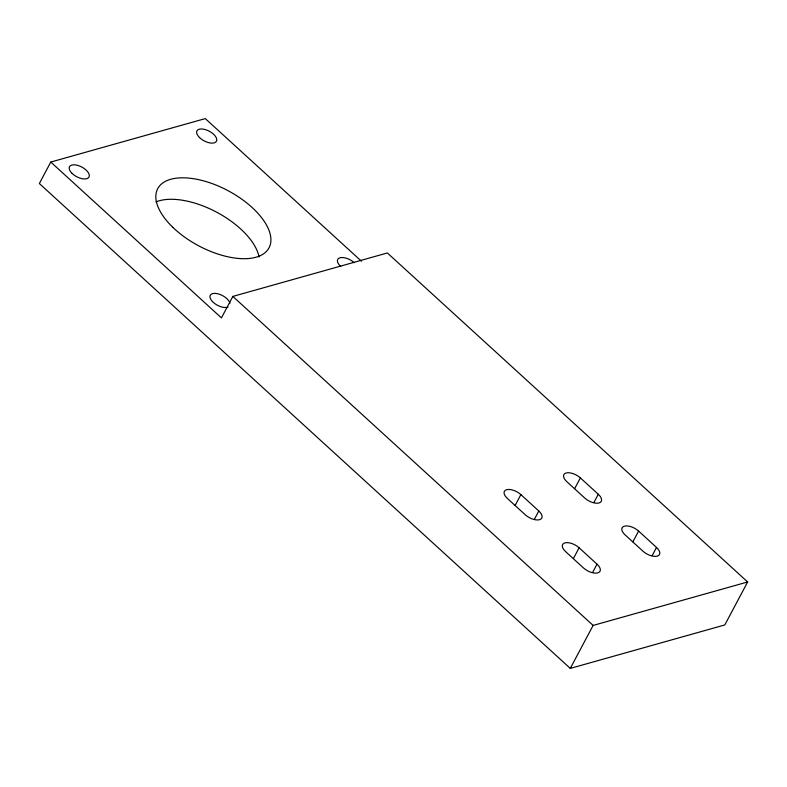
<?xml version="1.0" encoding="UTF-8"?>
<svg xmlns="http://www.w3.org/2000/svg" width="787" height="787" viewBox="0 0 787 787"><rect width="100%" height="100%" fill="white"/><g stroke="black" fill="none" stroke-linecap="round" stroke-linejoin="round"><path stroke-width="1.18" d="M50.771 162.053L39.35 183.538L570.28 668.399L724.797 624.947L747.65 581.977L387.371 252.961L232.854 296.414L221.432 317.899L50.771 162.053L205.289 118.601L361.43 261.186M515.17 505.362L520.886 494.62A11.028 5.46 28 0 0 506.661 489.701A11.028 5.46 28 0 0 507.369 498.427L525.283 514.787A11.028 5.46 28 0 0 539.508 519.705A11.028 5.46 28 0 0 538.8 510.989L520.886 494.62M534.521 519.046L538.8 510.989M574.658 488.638L580.373 477.896A11.028 5.46 28 0 0 566.148 472.977A11.028 5.46 28 0 0 566.847 481.693L584.771 498.063A11.028 5.46 28 0 0 598.996 502.972A11.028 5.46 28 0 0 598.287 494.256L580.373 477.896M593.998 502.313L598.287 494.256M573.408 558.544L579.114 547.801A11.028 5.46 28 0 0 564.889 542.882A11.028 5.46 28 0 0 565.597 551.598L583.511 567.968A11.028 5.46 28 0 0 597.736 572.877A11.028 5.46 28 0 0 597.038 564.161L579.114 547.801M592.749 572.218L597.038 564.161M632.886 541.82L638.601 531.077A11.028 5.46 28 0 0 624.376 526.159A11.028 5.46 28 0 0 625.085 534.875L642.999 551.234A11.028 5.46 28 0 0 657.224 556.153A11.028 5.46 28 0 0 656.515 547.437L638.601 531.077M570.28 668.399L593.132 625.429L747.65 581.977M652.236 555.494L656.515 547.437M232.854 296.414L593.132 625.429M155.974 201.905A63.029 31.234 28 0 1 216.868 212.303A63.029 31.234 28 0 1 259.071 257.044M340.712 266.508A11.028 5.46 28 0 1 340.004 257.782A11.028 5.46 28 0 1 354.229 262.701M228.063 307.068A11.028 5.46 28 0 1 212.106 301.185A11.028 5.46 28 0 1 216.002 293.453A11.028 5.46 28 0 1 229.971 303.27M199.603 137.636A11.028 5.46 28 0 0 216.445 141.237A11.028 5.46 28 0 0 204.069 129.284A11.028 5.46 28 0 0 199.603 137.636M72.158 173.474A11.028 5.46 28 0 0 88.99 177.075A11.028 5.46 28 0 0 76.614 165.122A11.028 5.46 28 0 0 72.158 173.474M172.796 227.295A63.029 31.234 28 0 0 269.006 247.866A63.029 31.234 28 0 0 198.285 179.584A63.029 31.234 28 0 0 172.796 227.295"/></g></svg>
